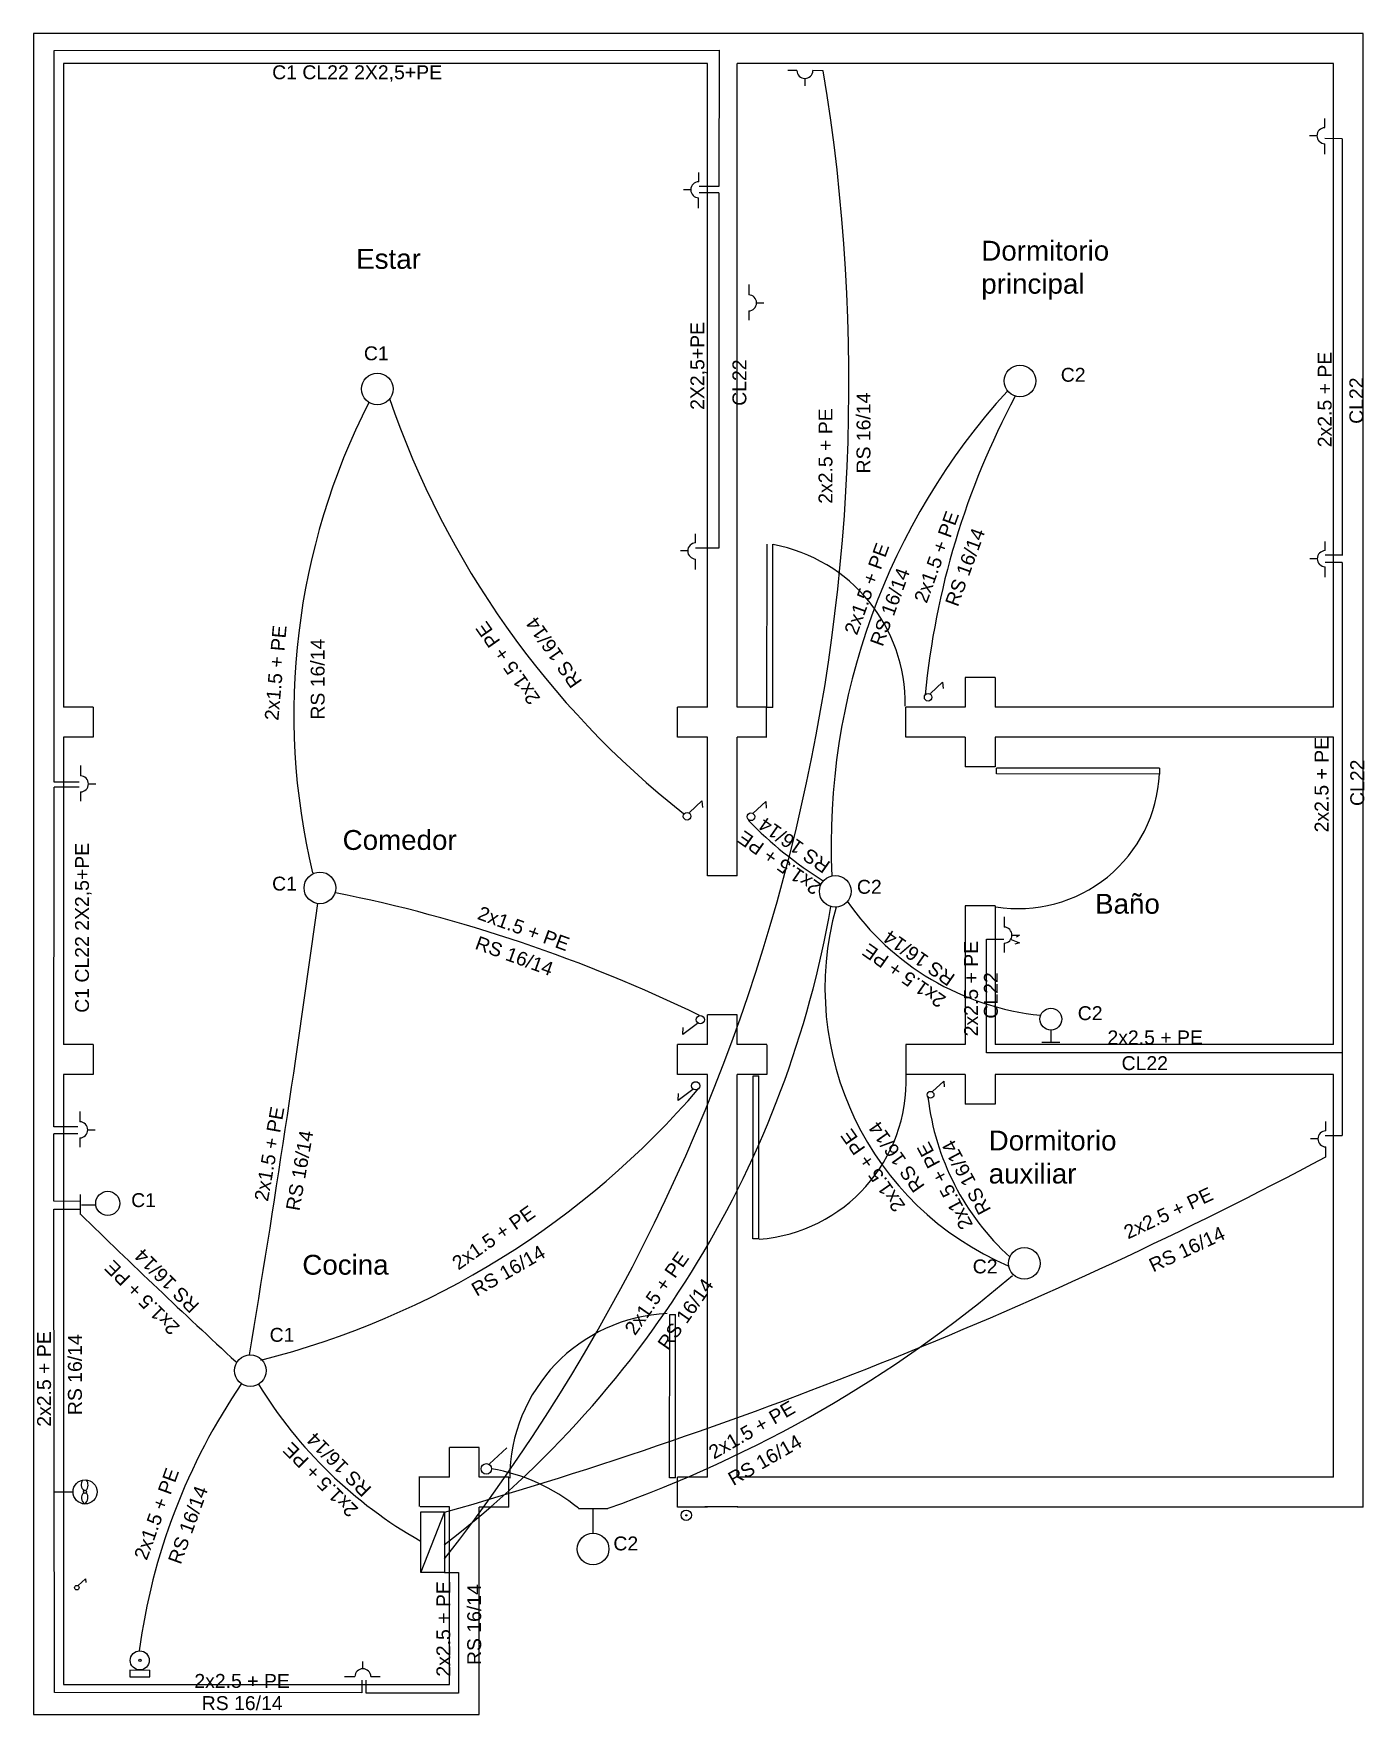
# Model space of a CAD drawing. Header units: millimetres. Extents: x 100.39 to 107.09, y 58.39 to 66.86.
import ezdxf

# ---------------------------------------------------------------- set-up
doc = ezdxf.new("R2010")
doc.units = ezdxf.units.MM
doc.header["$LTSCALE"] = 0.1
for name, color, linetype in [('bocas de techo y pared', 160, 'Continuous'), ('cableado por pared', 10, 'Continuous'), ('Conductores', 7, 'Continuous'), ('Losa', 160, 'Continuous'), ('paredes', 7, 'Continuous'), ('puertas', 7, 'Continuous'), ('puntos', 7, 'Continuous'), ('tomacorrientes', 1, 'Continuous')]:
    doc.layers.add(name, color=color, linetype=linetype)
doc.styles.get("Standard").update_dxf_attribs({"font": 'arial.ttf'})

msp = doc.modelspace()

# ---------------------------------------------------------------- linework, layer by layer
at = {"layer": 'bocas de techo y pared'}
for p, q in [((105.2796, 62.4129), (105.2796, 62.3606)), ((105.2796, 62.2795), (105.2796, 62.2333)), ((105.3143, 62.2975), (105.3566, 62.2812)), ((105.3191, 62.3201), (105.3563, 62.3201)), ((105.3566, 62.2812), (105.3328, 62.2745)), ((105.3565, 62.3201), (105.3422, 62.3095)), ((105.5143, 61.8422), (105.5147, 61.7807)), ((105.4689, 61.7807), (105.5604, 61.7807)), ((100.6243, 61.0129), (100.6243, 60.913)), ((100.6297, 60.961), (100.6997, 60.961)), ((103.1353, 59.4313), (103.2828, 59.4313)), ((103.209, 59.3071), (103.209, 59.4315)), ((100.8734, 58.6168), (100.8734, 58.5829)), ((100.8735, 58.6169), (100.974, 58.6166)), ((100.9744, 58.5829), (100.9746, 58.6163)), ((100.8734, 58.5829), (100.9744, 58.5829))]:
    msp.add_line(p, q, dxfattribs=at)
for centre, radius in [((102.1206, 65.0726), 0.0797), ((105.3595, 65.1128), 0.0797), ((101.8314, 62.5583), 0.0797), ((104.4285, 62.5409), 0.0797), ((105.5153, 61.8969), 0.0552), ((100.7626, 60.9682), 0.0609), ((105.3815, 60.6661), 0.0797), ((101.4811, 60.1255), 0.0797), ((100.6482, 59.5144), 0.0607), ((100.6482, 59.5144), 0.00793), ((103.6778, 59.3965), 0.0265), ((103.6782, 59.3963), 0.00319), ((103.2085, 59.2263), 0.0797), ((100.9238, 58.6652), 0.0481), ((100.9246, 58.6648), 0.00579)]:
    msp.add_circle(centre, radius, dxfattribs=at)
for centre, radius, start, end in [((105.2786, 62.3201), 0.0406, 271.43083, 88.56917), ((100.6626, 59.5508), 0.0344, 137.81538, 238.79803), ((100.6233, 59.5495), 0.04, 315.36674, 38.72461), ((100.6653, 59.4839), 0.0352, 132.80495, 238.22693), ((100.6228, 59.4863), 0.0402, 306.64764, 36.72959)]:
    msp.add_arc(centre, radius, start, end, dxfattribs=at)
at = {"layer": 'cableado por pared'}
for p, q in [((100.4918, 63.0902), (100.4929, 66.7773)), ((100.4929, 66.7773), (103.8443, 66.7805)), ((103.8443, 66.7805), (103.8427, 66.0924)), ((106.9836, 66.3335), (106.8965, 66.3338)), ((106.9836, 66.3335), (106.9836, 64.2338)), ((103.8427, 66.0924), (103.7427, 66.0923)), ((103.8427, 66.0615), (103.7422, 66.0614)), ((103.8426, 66.0615), (103.8426, 64.2696)), ((103.8426, 64.2697), (103.7247, 64.2697)), ((106.9832, 64.2342), (106.897, 64.2345)), ((106.9836, 64.1984), (106.8974, 64.1987)), ((106.9836, 64.1981), (106.9836, 61.3097)), ((100.4907, 61.354), (100.4921, 63.0652)), ((100.6187, 63.0904), (100.4918, 63.0902)), ((100.619, 63.0653), (100.4921, 63.0652)), ((105.1903, 61.7268), (105.1903, 62.2992)), ((105.1903, 62.2992), (105.2789, 62.2992)), ((106.983, 61.7268), (105.1903, 61.7268)), ((100.611, 61.354), (100.4907, 61.354)), ((100.4909, 60.9789), (100.4914, 61.3191)), ((100.6115, 61.3191), (100.4913, 61.3191)), ((106.9836, 61.309), (106.8974, 61.3094)), ((100.624, 60.9785), (100.4909, 60.9789)), ((100.4911, 60.9392), (100.6238, 60.9393)), ((100.4938, 58.5026), (100.4911, 60.9392)), ((100.4935, 59.5147), (100.5861, 59.5149)), ((102.4587, 59.4131), (102.3409, 59.1092)), ((102.4588, 59.108), (102.5302, 59.1081)), ((102.5302, 59.1081), (102.5303, 58.5009)), ((102.0425, 58.5658), (102.0425, 58.5018)), ((102.0642, 58.5006), (102.0642, 58.5651)), ((102.0425, 58.5018), (100.4938, 58.5026)), ((102.5303, 58.5009), (102.0642, 58.5006))]:
    msp.add_line(p, q, dxfattribs=at)
msp.add_lwpolyline([(102.3403, 59.4131), (102.4588, 59.4131), (102.4589, 59.108), (102.3404, 59.108)], close=True, dxfattribs=at)
at = {"layer": 'Losa', "color": 1}
for centre, radius, start, end in [((94.8599, 65.104), 9.6377, 322.04636, 9.3887), ((96.1439, 81.4794), 22.9537, 285.96977, 297.94444)]:
    msp.add_arc(centre, radius, start, end, dxfattribs=at)
at = {"layer": 'Losa'}
for centre, radius, start, end in [((107.8082, 62.7701), 3.4003, 137.62514, 182.56466), ((105.1569, 63.4328), 3.4564, 152.96873, 193.36064), ((106.4695, 66.4901), 4.5307, 198.87017, 231.7281), ((108.8592, 63.1527), 3.9952, 151.88511, 174.57676), ((105.402, 64.2594), 1.9604, 223.97942, 238.15933), ((100.4021, 55.0329), 7.651, 64.09125, 78.63095), ((24.3848, 73.0425), 78.1533, 350.546005, 352.231673), ((99.3121, 63.3529), 5.1716, 307.4612, 350.10828), ((105.8997, 62.0536), 1.5226, 164.45859, 246.94437), ((105.5992, 63.2606), 1.3509, 214.71452, 264.23109), ((100.4796, 64.3407), 4.2939, 284.22485, 319.43355), ((106.1783, 61.6533), 1.2915, 186.73153, 227.7045), ((132.2291, 93.4526), 45.3612, 225.83494, 227.20121), ((101.1276, 65.5326), 6.4708, 289.46315, 310.39922), ((104.0148, 58.3008), 3.121, 145.68959, 172.41042), ((103.4598, 61.2417), 2.271, 211.44185, 240.38301), ((102.5431, 58.7088), 0.9344, 50.76208, 80.53748)]:
    msp.add_arc(centre, radius, start, end, dxfattribs=at)
at = {"layer": 'paredes'}
for p, q in [((107.089, 66.8631), (100.389, 66.8631)), ((100.389, 66.8631), (100.389, 58.3931)), ((107.089, 59.4381), (107.089, 66.8631)), ((103.784, 63.4681), (103.784, 66.7131)), ((103.934, 63.4681), (103.934, 66.7131)), ((105.234, 63.6181), (105.084, 63.6181)), ((105.084, 63.6181), (105.084, 63.4681)), ((105.234, 63.6181), (105.234, 63.4681)), ((100.689, 63.4681), (100.539, 63.4681)), ((103.634, 63.3181), (103.634, 63.4681)), ((103.784, 63.4681), (103.634, 63.4681)), ((104.0816, 63.4681), (103.934, 63.4681)), ((104.081, 63.4674), (104.081, 63.3163)), ((104.1142, 63.468), (104.0844, 63.468)), ((104.784, 63.3181), (104.784, 63.4681)), ((105.084, 63.4681), (104.784, 63.4681)), ((106.939, 63.4681), (105.234, 63.4681)), ((100.689, 63.3181), (100.539, 63.3181)), ((103.784, 63.3181), (103.634, 63.3181)), ((103.784, 62.6181), (103.784, 63.3181)), ((104.0816, 63.3181), (103.934, 63.3181)), ((103.934, 62.6181), (103.934, 63.3181)), ((105.084, 63.3181), (104.784, 63.3181)), ((105.084, 63.3181), (105.084, 63.1681)), ((106.939, 63.3181), (105.234, 63.3181)), ((105.234, 63.3181), (105.234, 63.1681)), ((105.234, 63.1681), (105.084, 63.1681)), ((103.934, 62.6181), (103.784, 62.6181)), ((105.234, 62.4681), (105.084, 62.4681)), ((105.084, 62.4681), (105.084, 61.7681)), ((105.234, 62.4681), (105.084, 62.4681)), ((105.234, 62.4681), (105.234, 61.7681)), ((103.934, 61.9181), (103.784, 61.9181)), ((103.784, 61.7681), (103.784, 61.9181)), ((103.934, 61.7681), (103.934, 61.9181)), ((100.689, 61.7681), (100.539, 61.7681)), ((103.634, 61.6181), (103.634, 61.7681)), ((103.784, 61.7681), (103.634, 61.7681)), ((103.784, 61.7681), (103.634, 61.7681)), ((104.084, 61.7681), (103.934, 61.7681)), ((104.084, 61.7681), (103.934, 61.7681)), ((104.0832, 61.768), (104.0832, 61.6185)), ((105.084, 61.7681), (104.784, 61.7681)), ((104.7847, 61.7684), (104.7847, 61.619)), ((106.939, 61.7681), (105.234, 61.7681)), ((100.689, 61.6181), (100.539, 61.6181)), ((103.784, 61.6181), (103.634, 61.6181)), ((103.784, 59.5881), (103.784, 61.6181)), ((104.084, 61.6181), (103.934, 61.6181)), ((103.934, 59.5881), (103.934, 61.6181)), ((105.084, 61.6181), (104.784, 61.6181)), ((105.084, 61.6181), (105.084, 61.4681)), ((106.939, 61.6181), (105.234, 61.6181)), ((105.234, 61.6181), (105.234, 61.4681)), ((105.234, 61.4681), (105.084, 61.4681)), ((102.634, 59.7381), (102.484, 59.7381)), ((102.484, 59.5885), (102.484, 59.7381)), ((102.634, 59.5881), (102.634, 59.7381)), ((102.484, 59.5885), (102.3309, 59.5885)), ((102.334, 59.4401), (102.334, 59.5897)), ((102.6431, 59.5885), (102.634, 59.5885)), ((102.784, 59.5881), (102.634, 59.5881)), ((102.784, 59.4381), (102.784, 59.5881)), ((103.634, 59.4381), (103.634, 59.5881)), ((103.784, 59.5881), (103.634, 59.5881)), ((106.939, 59.5881), (103.934, 59.5881)), ((106.939, 59.5881), (103.934, 59.5881)), ((102.484, 59.4385), (102.3369, 59.4385)), ((102.484, 58.5431), (102.484, 59.4385)), ((102.634, 58.3931), (102.634, 59.4381)), ((102.784, 59.4381), (102.634, 59.4381)), ((103.784, 59.4381), (103.634, 59.4381)), ((103.9378, 59.4385), (103.7719, 59.4385)), ((107.089, 59.4381), (103.934, 59.4381)), ((100.389, 58.3931), (102.634, 58.3931))]:
    msp.add_line(p, q, dxfattribs=at)
for points in [[(103.784, 66.7131), (100.539, 66.7131), (100.539, 63.4681)], [(106.939, 63.4681), (106.939, 66.7131), (103.934, 66.7131)], [(100.689, 63.4681), (100.689, 63.3181)], [(100.539, 63.3181), (100.539, 61.7681)], [(106.939, 61.7681), (106.939, 63.3181)], [(100.689, 61.7681), (100.689, 61.6181)], [(100.539, 61.6181), (100.539, 58.5431), (102.484, 58.5431)], [(106.939, 59.5881), (106.939, 61.6181)]]:
    msp.add_lwpolyline(points, dxfattribs=at)
at = {"layer": 'puertas'}
for p, q in [((104.0844, 63.468), (104.0856, 64.2904)), ((104.1145, 63.4679), (104.1146, 64.2904)), ((106.063, 63.1617), (105.2405, 63.1619)), ((105.2405, 63.1337), (105.2405, 63.1612)), ((106.0629, 63.1317), (105.2405, 63.1329)), ((106.0629, 63.1615), (106.0629, 63.1317)), ((104.0137, 60.7892), (104.0149, 61.6117)), ((104.0157, 61.6117), (104.0432, 61.6117)), ((104.0438, 60.7891), (104.0439, 61.6117)), ((104.0435, 60.7892), (104.0137, 60.7892)), ((103.5935, 59.5858), (103.5948, 60.4083)), ((103.5956, 60.4083), (103.6231, 60.4083)), ((103.6236, 59.5858), (103.6237, 60.4083)), ((103.6233, 59.5858), (103.5935, 59.5858))]:
    msp.add_line(p, q, dxfattribs=at)
for centre, radius, start, end in [((103.966, 63.4872), 0.8151, 359.06878, 79.36134), ((105.3515, 63.1649), 0.7113, 260.79987, 357.377), ((103.9833, 61.5883), 0.8031, 274.47468, 2.06388), ((103.6192, 59.5831), 0.831, 92.54364, 180.01199)]:
    msp.add_arc(centre, radius, start, end, dxfattribs=at)
at = {"layer": 'puntos'}
for p, q in [((104.9079, 63.5371), (104.9696, 63.5942)), ((104.9696, 63.5942), (104.9719, 63.5622)), ((103.6937, 62.9378), (103.757, 62.9963)), ((103.757, 62.9963), (103.7593, 62.9636)), ((104.0153, 62.935), (104.0786, 62.9935)), ((104.0786, 62.9935), (104.0809, 62.9607)), ((103.7343, 61.875), (103.6608, 61.8189)), ((103.6608, 61.8189), (103.6616, 61.8541)), ((104.9194, 61.5323), (104.975, 61.5837)), ((104.975, 61.5837), (104.9771, 61.5549)), ((103.7111, 61.5421), (103.6376, 61.486)), ((103.6376, 61.486), (103.6384, 61.5212)), ((102.6864, 59.6561), (102.7732, 59.7363)), ((100.6134, 59.0428), (100.6501, 59.0767)), ((100.6501, 59.0767), (100.6514, 59.0577))]:
    msp.add_line(p, q, dxfattribs=at)
for centre, radius in [((104.8965, 63.5188), 0.0189), ((103.682, 62.9191), 0.0193), ((104.0036, 62.9163), 0.0193), ((103.7487, 61.8938), 0.0207), ((103.7255, 61.5609), 0.0207), ((104.9091, 61.5158), 0.017), ((102.6704, 59.6304), 0.0265), ((100.6066, 59.0319), 0.0112)]:
    msp.add_circle(centre, radius, dxfattribs=at)
at = {"layer": 'tomacorrientes'}
for p, q in [((104.235, 66.6774), (104.1888, 66.6779)), ((104.3684, 66.676), (104.3161, 66.6766)), ((104.2752, 66.6375), (104.2748, 66.6004)), ((106.8957, 66.3892), (106.8957, 66.4354)), ((106.8563, 66.3485), (106.8191, 66.3485)), ((106.8957, 66.2557), (106.8957, 66.308)), ((103.7405, 66.1168), (103.7407, 66.163)), ((103.7009, 66.0763), (103.6637, 66.0765)), ((103.7399, 65.9833), (103.7402, 66.0356)), ((103.9923, 65.5989), (103.9923, 65.5467)), ((104.0317, 65.5061), (104.0689, 65.5061)), ((103.9923, 65.4655), (103.9923, 65.4193)), ((103.7246, 64.2967), (103.7246, 64.3429)), ((106.8972, 64.2576), (106.8972, 64.3038)), ((103.6852, 64.2561), (103.648, 64.2561)), ((103.7246, 64.1632), (103.7246, 64.2155)), ((106.8577, 64.217), (106.8206, 64.217)), ((106.8972, 64.1242), (106.8972, 64.1764)), ((100.6256, 63.1749), (100.6256, 63.1226)), ((100.6256, 63.0414), (100.6256, 62.9952)), ((100.6651, 63.0821), (100.7023, 63.0821)), ((100.6221, 61.4318), (100.6221, 61.3795)), ((100.6615, 61.339), (100.6987, 61.339)), ((106.9008, 61.3339), (106.9008, 61.3801)), ((100.6221, 61.2983), (100.6221, 61.2521)), ((106.8614, 61.2933), (106.8242, 61.2933)), ((106.9008, 61.2004), (106.9008, 61.2527)), ((102.0481, 58.6229), (102.0481, 58.66)), ((101.9553, 58.5834), (102.0076, 58.5834)), ((102.0887, 58.5834), (102.1349, 58.5834))]:
    msp.add_line(p, q, dxfattribs=at)
for centre, start, end in [((104.2756, 66.678), 180.82206, 357.9604), ((106.8967, 66.3486), 91.43083, 268.56917), ((103.7414, 66.0762), 91.17244, 268.31078), ((103.9913, 65.5061), 271.43083, 88.56917), ((103.7257, 64.2561), 91.43083, 268.56917), ((106.8982, 64.217), 91.43083, 268.56917), ((100.6246, 63.082), 271.43083, 88.56917), ((100.6211, 61.3389), 271.43083, 88.56917), ((106.9018, 61.2933), 91.43083, 268.56917), ((102.0482, 58.5824), 1.43083, 178.56917)]:
    msp.add_arc(centre, 0.0406, start, end, dxfattribs=at)

# ---------------------------------------------------------------- texts
at = {"layer": 'Conductores', "color": 1}
for s, p in [('C1 CL22 2X2,5+PE', (101.5911, 66.6333)), ('2x2.5 + PE', (105.8002, 61.7697)), ('CL22', (105.8714, 61.64)), ('2x2.5 + PE', (101.1989, 58.5268)), ('RS 16/14', (101.236, 58.415))]:
    msp.add_text(s, height=0.07, dxfattribs=at).set_placement(p)
for s, rotation, p in [('2X2,5+PE', 90, (103.7689, 64.967)), ('2x2.5 + PE', 90, (106.93, 64.7788)), ('CL22', 90, (103.9806, 64.9875)), ('RS 16/14', 90, (104.6059, 64.6467)), ('CL22', 90, (107.0896, 64.8966)), ('2x2.5 + PE', 90, (104.4144, 64.4939)), ('2x2.5 + PE', 90, (106.9142, 62.838)), ('CL22', 90, (107.094, 62.9709)), ('C1 CL22 2X2,5+PE', 90, (100.6679, 61.9289)), ('2x2.5 + PE', 90, (105.1479, 61.81)), ('CL22', 90, (105.2477, 61.8993)), ('2x2.5 + PE', 25, (105.9039, 60.7865)), ('RS 16/14', 25, (106.0306, 60.6199)), ('2x2.5 + PE', 90, (100.4766, 59.8427)), ('RS 16/14', 90, (100.632, 59.9013)), ('2x2.5 + PE', 90, (102.4888, 58.5833)), ('RS 16/14', 90, (102.6442, 58.6418))]:
    msp.add_text(s, height=0.07, rotation=rotation, dxfattribs=at).set_placement(p)
at = {"layer": 'Conductores', "color": 5}
for s, p in [('C1', (102.0535, 65.2171)), ('C2', (105.565, 65.1088)), ('C1', (101.5907, 62.5447)), ('C2', (104.5379, 62.5286)), ('C2', (105.6506, 61.8918)), ('C1', (100.8806, 60.9497)), ('C2', (105.1213, 60.6156)), ('C1', (101.5783, 60.2708)), ('C2', (103.3105, 59.2195))]:
    msp.add_text(s, height=0.07, dxfattribs=at).set_placement(p)
for s, rotation, p in [('2x1.5 + PE', 70, (104.8891, 63.9881)), ('2x1.5 + PE', 70, (104.5376, 63.8276)), ('RS 16/14', 70, (105.046, 63.9711)), ('RS 16/14', 70, (104.6671, 63.7703)), ('2x1.5 + PE', 85, (101.6223, 63.3995)), ('2x1.5 + PE', 125, (102.9451, 63.5136)), ('RS 16/14', 125, (103.1562, 63.5977)), ('RS 16/14', 90, (101.8553, 63.406)), ('2x1.5 + PE', 145, (104.3635, 62.5749)), ('RS 16/14', 145, (104.4095, 62.6845)), ('2x1.5 + PE', 340, (102.6204, 62.4028)), ('RS 16/14', 145, (105.0381, 62.116)), ('RS 16/14', 340, (102.6081, 62.2523)), ('2x1.5 + PE', 145, (104.9921, 62.0063)), ('2x1.5 + PE', 80, (101.5696, 60.975)), ('RS 16/14', 80, (101.7282, 60.9271)), ('2x1.5 + PE', 125, (104.7846, 60.957)), ('RS 16/14', 125, (104.883, 61.0553)), ('2x1.5 + PE', 118, (105.1245, 60.8602)), ('RS 16/14', 118, (105.2157, 60.9355)), ('2x1.5 + PE', 35, (102.5295, 60.6295)), ('RS 16/14', 135, (101.229, 60.4583)), ('RS 16/14', 30, (102.6217, 60.4972)), ('2x1.5 + PE', 135, (101.1301, 60.3478)), ('2x1.5 + PE', 55, (103.4194, 60.2985)), ('RS 16/14', 55, (103.5857, 60.2235)), ('2x1.5 + PE', 30, (103.8169, 59.6767)), ('RS 16/14', 135, (102.0968, 59.5327)), ('RS 16/14', 30, (103.9147, 59.5432)), ('2x1.5 + PE', 135, (102.0293, 59.4297)), ('2x1.5 + PE', 70, (100.9586, 59.1657)), ('RS 16/14', 70, (101.13, 59.1447))]:
    msp.add_text(s, height=0.07, rotation=rotation, dxfattribs=at).set_placement(p)
at = {"layer": 'paredes', "color": 1}
for s, p in [('Estar', (102.0146, 65.678)), ('Comedor', (101.9462, 62.7496)), ('Baño', (105.738, 62.4281)), ('Cocina', (101.743, 60.609))]:
    msp.add_text(s, height=0.1, dxfattribs=at).set_placement(p)
at = {"layer": 'paredes', "color": 1, "char_height": 0.1, "attachment_point": 1}
for s, insert in [('Dormitorio \\Pprincipal', (105.1645, 65.8192)), ('Dormitorio \\Pauxiliar', (105.2016, 61.3351))]:
    msp.add_mtext_dynamic_manual_height_columns(s, width=0.031657, gutter_width=0.5, heights=[0], dxfattribs=dict(at, insert=insert))

doc.saveas('drawing.dxf')
